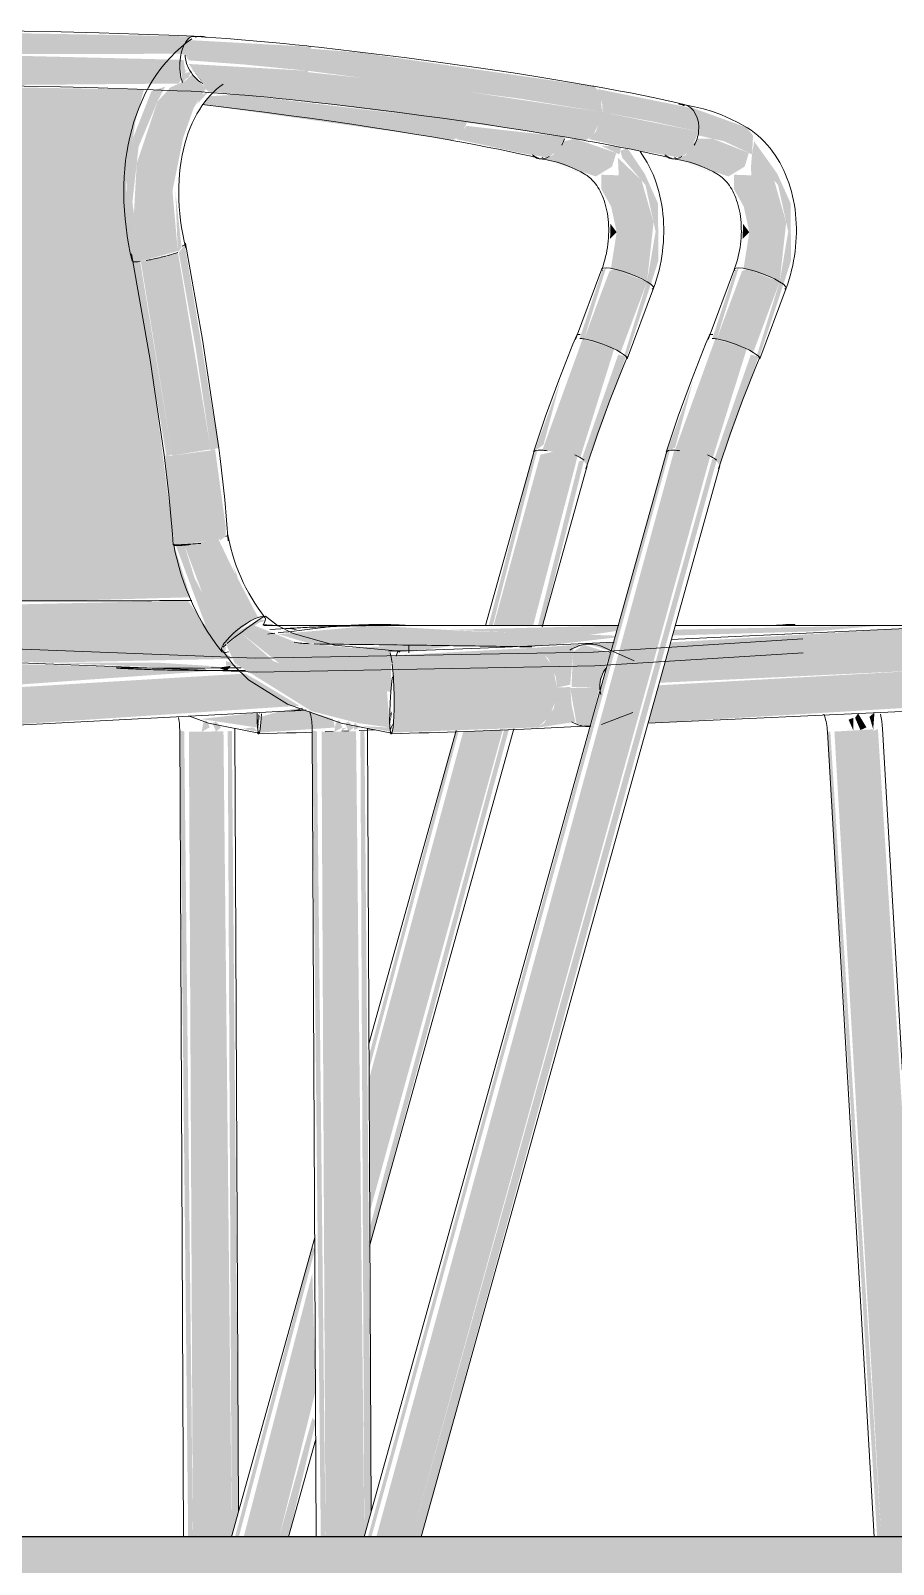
# Model space of a CAD drawing. Header units: inches. Extents: x 21380 to 98133, y -290 to 853.
# Drawn here: x 35316.54 to 35332.21, y 0.5 to 28.35 of the extents above; entities that cross this region are included whole.
import ezdxf

# ---------------------------------------------------------------- set-up
doc = ezdxf.new("R2010")
doc.units = ezdxf.units.IN
doc.header["$MEASUREMENT"] = 0
doc.layers.add('A-FLOR', color=192, linetype='Continuous', lineweight=9)
doc.layers.add('I-FURN', color=30, linetype='Continuous', lineweight=9)

# ---------------------------------------------------------------- blocks, each defined once
blk = doc.blocks.new('HermanMiller_Collection_Air-Chair_SideChair_Arms - Arms-460524-Building Section - East_West looking South')
at = {"layer": 'I-FURN'}
for points in [[(-26228.638, 27.825), (-26225.252, 27.931), (-26220.894, 27.933), (-26220.734, 28.228), (-26220.683, 28.249), (-26225.385, 28.334), (-26228.339, 28.228), (-26228.571, 28.032), (-26228.615, 27.933)], [(-26218.587, 27.624), (-26218.536, 28.061), (-26220.784, 28.184), (-26220.894, 27.933), (-26220.811, 27.909), (-26220.757, 27.814), (-26219.775, 27.741)], [(-26228.256, 27.258), (-26228.336, 27.31), (-26228.267, 27.353), (-26227.458, 27.297), (-26224.957, 27.359), (-26220.937, 27.393), (-26220.889, 27.477), (-26220.919, 27.825), (-26225.252, 27.931), (-26228.638, 27.825), (-26228.576, 27.501), (-26228.336, 27.282), (-26228.258, 27.259)], [(-26213.246, 26.875), (-26213.281, 27.219), (-26213.382, 27.338), (-26217.663, 27.958), (-26218.541, 28.025), (-26218.587, 27.624), (-26214.744, 27.119)], [(-26220.515, 27.43), (-26220.754, 27.741), (-26220.522, 27.432)], [(-26213.555, 26.362), (-26213.42, 26.438), (-26213.268, 26.747), (-26213.246, 26.875), (-26216.728, 27.401), (-26218.59, 27.6), (-26218.644, 27.076), (-26214.744, 26.555)], [(-26211.494, 26.52), (-26211.565, 26.871), (-26211.635, 26.95), (-26213.326, 27.293), (-26213.24, 27.002), (-26213.246, 26.875), (-26212.31, 26.699)], [(-26211.826, 26.047), (-26211.643, 26.172), (-26211.494, 26.52), (-26213.246, 26.875), (-26213.359, 26.52), (-26213.487, 26.384), (-26212.685, 26.198)], [(-26210.524, 26.106), (-26210.505, 26.448), (-26210.618, 26.593), (-26211.635, 26.962), (-26211.565, 26.871), (-26211.494, 26.52), (-26211.492, 26.45), (-26211.028, 26.344)], [(-26210.951, 25.706), (-26210.657, 25.884), (-26210.581, 26.133), (-26211.239, 26.392), (-26211.521, 26.392), (-26211.729, 26.095), (-26211.89, 26.031), (-26211.043, 25.737)], [(-26209.953, 23.747), (-26209.815, 24.179), (-26209.823, 25.218), (-26210.066, 25.758), (-26210.485, 26.344), (-26210.524, 26.106), (-26210.05, 25.55), (-26209.866, 24.704), (-26210.022, 23.793)], [(-26211.89, 26.031), (-26211.932, 26.065), (-26211.933, 26.047)], [(-26211.133, 25.736), (-26211.89, 26.016), (-26211.314, 25.798), (-26211.138, 25.737)], [(-26210.022, 23.793), (-26209.903, 24.872), (-26210.122, 25.635), (-26210.524, 26.106), (-26210.542, 25.884), (-26210.537, 25.726), (-26210.849, 25.737), (-26210.849, 25.472), (-26210.674, 25.159), (-26210.573, 24.694), (-26210.677, 24.038), (-26210.115, 23.844)], [(-26210.692, 24.575), (-26210.573, 24.694), (-26210.689, 24.849)], [(-26221.055, 20.637), (-26220.357, 20.75), (-26220.952, 24.327), (-26221.626, 24.162), (-26221.056, 20.644)], [(-26220.355, 20.731), (-26220.212, 20.78), (-26220.828, 24.464), (-26220.937, 24.327), (-26220.628, 22.577)], [(-26221.135, 20.635), (-26221.058, 20.656), (-26221.639, 24.162), (-26221.755, 24.155), (-26221.163, 20.637)], [(-26211.165, 22.754), (-26210.766, 24.046), (-26210.841, 23.984), (-26211.245, 22.763), (-26211.185, 22.757)], [(-26210.502, 22.509), (-26210.022, 23.793), (-26210.629, 24.026), (-26210.706, 23.984), (-26211.165, 22.754), (-26210.594, 22.559)], [(-26210.393, 22.422), (-26209.953, 23.747), (-26210.022, 23.793), (-26210.433, 22.462)], [(-26211.239, 20.59), (-26210.621, 22.571), (-26211.192, 22.754), (-26211.922, 20.737), (-26211.402, 20.653), (-26211.239, 20.602)], [(-26211.11, 20.458), (-26210.405, 22.435), (-26210.545, 22.47), (-26211.204, 20.578), (-26211.11, 20.459)], [(-26212.066, 20.719), (-26211.92, 20.782), (-26211.594, 21.997), (-26212.06, 20.737)], [(-26221.02, 19.015), (-26220.891, 19.033), (-26221.055, 20.637), (-26221.185, 20.635), (-26221.055, 19.363)], [(-26220.89, 19.02), (-26220.189, 19.118), (-26220.355, 20.731), (-26221.055, 20.637), (-26220.891, 19.025)], [(-26220.187, 19.095), (-26220.082, 19.169), (-26220.082, 19.33), (-26220.277, 20.75), (-26220.355, 20.731), (-26220.189, 19.118)], [(-26217.436, 1), (-26212.015, 20.734), (-26212.076, 20.712), (-26217.501, 1)], [(-26217.132, 1), (-26216.703, 1), (-26211.283, 20.625), (-26211.584, 20.707), (-26211.594, 20.72), (-26211.94, 20.718), (-26217.348, 1), (-26217.139, 1)], [(-26216.703, 1), (-26216.534, 1), (-26211.166, 20.551), (-26211.246, 20.578), (-26216.094, 3.187)], [(-26220.165, 17.095), (-26220.063, 17.287), (-26220.647, 18.406), (-26220.835, 19.009), (-26220.99, 19.002), (-26220.429, 17.5), (-26220.197, 17.144)], [(-26220.063, 17.287), (-26219.606, 17.647), (-26219.496, 17.697), (-26219.988, 18.64), (-26220.219, 19.123), (-26220.835, 19.009), (-26220.393, 17.835), (-26220.228, 17.56)], [(-26223.339, 16.876), (-26219.956, 16.946), (-26220.1, 17.058), (-26220.773, 18.003), (-26225.411, 17.899), (-26225.47, 17.4), (-26225.492, 16.954), (-26223.518, 16.882)], [(-26217.083, 16.344), (-26217.079, 17.073), (-26218.815, 17.247), (-26219.606, 17.57), (-26219.811, 17.42), (-26219.109, 16.861), (-26218.307, 16.545), (-26217.554, 16.421)], [(-26216.965, 17.06), (-26216.758, 17.096), (-26216.758, 17.195), (-26218.034, 17.134), (-26217.624, 17.105), (-26216.963, 17.066)], [(-26217.027, 16.318), (-26214.066, 16.423), (-26214.143, 16.798), (-26214.333, 17.073), (-26214.456, 17.148), (-26217.086, 17.004), (-26217.034, 16.512)], [(-26216.758, 17.069), (-26215.948, 17.183), (-26216.758, 17.195), (-26216.758, 17.096)], [(-26213.29, 16.428), (-26213.235, 16.68), (-26213.097, 17.047), (-26213.572, 17.198), (-26213.774, 17.073), (-26213.803, 16.434), (-26213.67, 16.432)], [(-26213.097, 17.047), (-26213.137, 17.096), (-26213.124, 17.058)], [(-26220.058, 16.733), (-26219.989, 16.818), (-26220.228, 16.782), (-26220.077, 16.733)], [(-26225.103, 15.675), (-26218.747, 16.093), (-26219.494, 16.544), (-26219.735, 16.677), (-26224.567, 16.386), (-26224.629, 16.051), (-26224.827, 15.776), (-26225.031, 15.688)], [(-26217.063, 15.606), (-26214.42, 15.7), (-26214.2, 15.893), (-26214.079, 16.229), (-26214.066, 16.423), (-26217.027, 16.318), (-26217.047, 15.677)], [(-26213.469, 15.714), (-26213.29, 16.428), (-26213.826, 16.416), (-26213.711, 15.763), (-26213.593, 15.727)], [(-26217.101, 15.697), (-26217.067, 15.97), (-26217.083, 15.988)], [(-26218.277, 1), (-26218.271, 1), (-26218.429, 15.629), (-26218.51, 15.643), (-26218.357, 1)], [(-26217.919, 1), (-26217.566, 1.015), (-26217.716, 15.626), (-26218.344, 15.624), (-26218.271, 1), (-26218.04, 1)], [(-26217.566, 1.015), (-26217.442, 1.458), (-26217.564, 15.637), (-26217.638, 15.63), (-26217.576, 3.187)], [(-26217.091, 15.639), (-26217.035, 15.793), (-26217.098, 15.679)]]:
    blk.add_hatch(color=256, dxfattribs=at).paths.add_polyline_path(points, flags=0)
h = blk.add_hatch(color=256, dxfattribs=at)
h.paths.add_polyline_path([(-26221.717, 24.155), (-26221.639, 24.162), (-26221.779, 25.242), (-26221.667, 26.248), (-26221.316, 27.084), (-26221.181, 27.338), (-26221.432, 27.255), (-26221.765, 26.412), (-26221.884, 25.719), (-26221.87, 24.869), (-26221.765, 24.157)], flags=0)
h.paths.add_polyline_path([(-26220.816, 27.609), (-26220.757, 27.671), (-26220.817, 27.624)], flags=0)
h = blk.add_hatch(color=256, dxfattribs=at)
h.paths.add_polyline_path([(-26221.639, 24.162), (-26220.955, 24.351), (-26221.051, 25.445), (-26220.857, 26.407), (-26220.664, 26.953), (-26220.443, 27.307), (-26220.688, 27.56), (-26220.919, 27.397), (-26221.086, 27.325), (-26221.324, 27.064), (-26221.701, 25.941), (-26221.751, 25.031), (-26221.683, 24.506)], flags=0)
h.paths.add_polyline_path([(-26220.859, 27.411), (-26220.766, 27.491), (-26220.713, 27.6), (-26220.807, 27.59), (-26220.814, 27.477)], flags=0)
h = blk.add_hatch(color=256, dxfattribs=at)
h.paths.add_polyline_path([(-26218.644, 27.076), (-26218.587, 27.624), (-26220.757, 27.749), (-26220.5, 27.393), (-26220.447, 27.288), (-26220.393, 27.247), (-26219.131, 27.123)], flags=0)
h.paths.add_polyline_path([(-26220.867, 27.406), (-26220.802, 27.499), (-26220.85, 27.821), (-26220.912, 27.825), (-26220.869, 27.411)], flags=0)
h = blk.add_hatch(color=256, dxfattribs=at)
h.paths.add_polyline_path([(-26223.019, 17.999), (-26220.724, 18.063), (-26221.024, 19.01), (-26221.023, 19.041), (-26221.418, 22.135), (-26221.898, 25.541), (-26221.722, 26.72), (-26221.569, 27.286), (-26225.711, 27.349), (-26227.18, 27.252), (-26226.528, 26.379), (-26226.05, 25.338), (-26225.787, 24.169), (-26225.478, 21.448), (-26225.329, 18.896), (-26225.342, 18.004), (-26223.518, 17.999)], flags=0)
h.paths.add_polyline_path([(-26221.884, 25.719), (-26221.832, 26.168), (-26221.882, 25.726)], flags=0)
h = blk.add_hatch(color=256, dxfattribs=at)
h.paths.add_polyline_path([(-26220.952, 24.327), (-26220.885, 24.419), (-26220.999, 25.445), (-26220.955, 24.351)], flags=0)
h.paths.add_polyline_path([(-26220.844, 24.456), (-26220.838, 24.464), (-26220.846, 24.464)], flags=0)
h = blk.add_hatch(color=256, dxfattribs=at)
h.paths.add_polyline_path([(-26219.968, 18.668), (-26219.83, 18.278), (-26219.888, 18.491), (-26219.934, 18.591)], flags=0)
h.paths.add_polyline_path([(-26219.496, 17.697), (-26219.434, 17.722), (-26219.504, 17.711)], flags=0)
h = blk.add_hatch(color=256, dxfattribs=at)
h.paths.add_polyline_path([(-26220.1, 17.058), (-26220.077, 17.161), (-26220.155, 17.141)], flags=0)
h.paths.add_polyline_path([(-26220.157, 17.144), (-26219.975, 17.292), (-26219.471, 17.604), (-26219.372, 17.633), (-26219.458, 17.672), (-26219.983, 17.371), (-26220.115, 17.207)], flags=0)
h = blk.add_hatch(color=256, dxfattribs=at)
h.paths.add_polyline_path([(-26214.527, 17.162), (-26214.226, 17.191), (-26213.018, 17.331), (-26213.008, 17.367), (-26215.695, 17.45), (-26217.398, 17.548), (-26219.127, 17.393), (-26218.565, 17.224), (-26218.034, 17.21), (-26214.587, 17.163)], flags=0)
h.paths.add_polyline_path([(-26219.044, 17.281), (-26219.265, 17.404), (-26219.171, 17.325), (-26219.087, 17.285)], flags=0)
h = blk.add_hatch(color=256, dxfattribs=at)
h.paths.add_polyline_path([(-26213.554, 17.367), (-26212.985, 17.451), (-26212.957, 17.549), (-26216.025, 17.473), (-26213.566, 17.368)], flags=0)
h.paths.add_polyline_path([(-26211.971, 17.368), (-26209.377, 17.445), (-26208.164, 17.551), (-26211.941, 17.475), (-26211.959, 17.412)], flags=0)
h = blk.add_hatch(color=256, dxfattribs=at)
h.paths.add_polyline_path([(-26221.964, 16.77), (-26221.964, 16.788), (-26222.056, 16.775)], flags=0)
h.paths.add_polyline_path([(-26224.564, 16.426), (-26220.228, 16.734), (-26223.339, 16.837), (-26224.682, 16.858), (-26224.579, 16.545)], flags=0)
h.paths.add_polyline_path([(-26219.197, 17.426), (-26219.047, 17.426), (-26219.2, 17.428)], flags=0)
h = blk.add_hatch(color=256, dxfattribs=at)
h.paths.add_polyline_path([(-26217.088, 15.622), (-26217.101, 15.697), (-26217.635, 15.724)], flags=0)
h.paths.add_polyline_path([(-26217.101, 15.697), (-26217.155, 16.356), (-26218.621, 16.669), (-26219.217, 16.904), (-26219.811, 17.42), (-26220.068, 17.187), (-26219.919, 16.864), (-26218.525, 15.994), (-26217.678, 15.777), (-26217.105, 15.698)], flags=0)
h = blk.add_hatch(color=256, dxfattribs=at)
h.paths.add_polyline_path([(-26214.066, 16.423), (-26213.827, 16.475), (-26213.767, 17.133), (-26213.497, 17.212), (-26213.143, 17.099), (-26213.072, 17.137), (-26213.042, 17.246), (-26214.456, 17.148), (-26214.226, 16.953), (-26214.088, 16.614)], flags=0)
h.paths.add_polyline_path([(-26213.287, 16.46), (-26213.272, 16.48), (-26213.285, 16.479)], flags=0)
h.paths.add_polyline_path([(-26212.21, 16.51), (-26207.268, 16.742), (-26207.375, 17.212), (-26207.623, 17.477), (-26207.717, 17.496), (-26212.005, 17.244), (-26212.197, 16.557)], flags=0)
h = blk.add_hatch(color=256, dxfattribs=at)
h.paths.add_polyline_path([(-26223.339, 16.876), (-26220.926, 16.777), (-26220.228, 16.807), (-26221.324, 16.876), (-26222.315, 16.876)], flags=0)
h.paths.add_polyline_path([(-26219.836, 16.808), (-26220.077, 16.907), (-26220.077, 16.823), (-26219.895, 16.812)], flags=0)
h = blk.add_hatch(color=256, dxfattribs=at)
h.paths.add_polyline_path([(-26221.398, 16.748), (-26221.398, 16.78), (-26221.614, 16.755)], flags=0)
h.paths.add_polyline_path([(-26221.811, 16.763), (-26221.894, 16.783), (-26221.846, 16.765)], flags=0)
h = blk.add_hatch(color=256, dxfattribs=at)
h.paths.add_polyline_path([(-26214.55, 15.675), (-26213.731, 15.801), (-26213.8, 16.102), (-26213.827, 16.434), (-26214.066, 16.423), (-26214.124, 16.048), (-26214.301, 15.775), (-26214.45, 15.694)], flags=0)
h.paths.add_polyline_path([(-26212.415, 15.775), (-26207.498, 16.068), (-26207.317, 16.376), (-26207.268, 16.742), (-26212.223, 16.464), (-26212.414, 15.779)], flags=0)
h = blk.add_hatch(color=256, dxfattribs=at)
h.paths.add_polyline_path([(-26218.112, 15.619), (-26217.966, 15.697), (-26218.027, 15.836), (-26218.085, 15.777), (-26218.112, 15.621)], flags=0)
h.paths.add_polyline_path([(-26217.854, 15.621), (-26217.757, 15.697), (-26217.854, 15.807), (-26217.911, 15.777), (-26217.855, 15.625)], flags=0)
for p, q in [((-26211.711, 27), (-26211.856, 27.021)), ((-26211.971, 26.027), (-26211.874, 26.014)), ((-26210.842, 24.025), (-26211.321, 22.742)), ((-26210.384, 22.392), (-26209.904, 23.678)), ((-26209.927, 23.661), (-26209.904, 23.678)), ((-26212.074, 20.719), (-26217.571, 1)), ((-26216.533, 1), (-26211.111, 20.451)), ((-26219.362, 17.721), (-26219.362, 17.711)), ((-26216.992, 17.552), (-26212.944, 17.551)), ((-26218.978, 17.496), (-26219.28, 17.48)), ((-26207.731, 17.496), (-26211.992, 17.296)), ((-26220.129, 17.159), (-26220.077, 17.207)), ((-26216.922, 17.066), (-26216.94, 17.091)), ((-26216.758, 17.195), (-26216.758, 17.053)), ((-26213.029, 17.247), (-26214.603, 17.173)), ((-26212.664, 16.908), (-26213.219, 17.157)), ((-26225.082, 15.675), (-26218.894, 15.998)), ((-26213.259, 15.754), (-26212.69, 15.972)), ((-26212.416, 15.774), (-26207.666, 15.997)), ((-26218.511, 15.645), (-26218.439, 1)), ((-26217.511, 15.671), (-26217.511, 15.65)), ((-26217.441, 1.459), (-26217.511, 15.65)), ((-26214.533, 15.675), (-26213.452, 15.726))]:
    blk.add_line(p, q, dxfattribs=at)
at = {"layer": 'I-FURN', "flags": 128}
for points in [[(-26228.238, 28.25), (-26227.769, 28.28), (-26227.272, 28.306), (-26226.747, 28.326), (-26226.196, 28.34), (-26225.62, 28.35), (-26225.018, 28.353), (-26224.392, 28.352), (-26223.743, 28.345), (-26223.072, 28.332), (-26222.38, 28.314), (-26221.668, 28.291), (-26220.937, 28.263), (-26220.66, 28.251)], [(-26220.697, 28.206), (-26220.801, 28.13), (-26220.902, 28.048), (-26220.998, 27.961), (-26221.09, 27.868), (-26221.178, 27.77), (-26221.26, 27.667), (-26221.339, 27.559), (-26221.412, 27.447), (-26221.481, 27.331), (-26221.545, 27.211), (-26221.604, 27.088), (-26221.658, 26.961), (-26221.707, 26.83), (-26221.752, 26.697), (-26221.791, 26.561), (-26221.826, 26.422), (-26221.856, 26.281), (-26221.881, 26.138), (-26221.902, 25.993), (-26221.918, 25.845), (-26221.928, 25.697), (-26221.935, 25.547), (-26221.936, 25.395), (-26221.933, 25.243), (-26221.925, 25.09), (-26221.912, 24.936), (-26221.895, 24.782), (-26221.874, 24.628), (-26221.848, 24.474), (-26221.817, 24.32), (-26221.782, 24.167)], [(-26220.658, 28.251), (-26220.463, 28.238), (-26220.265, 28.224), (-26220.064, 28.209), (-26219.861, 28.193), (-26219.656, 28.176), (-26219.449, 28.158), (-26219.24, 28.139), (-26219.031, 28.118), (-26218.821, 28.097), (-26218.61, 28.075), (-26218.535, 28.066)], [(-26213.414, 27.348), (-26213.765, 27.409), (-26214.123, 27.468), (-26214.488, 27.527), (-26214.86, 27.585), (-26215.237, 27.642), (-26215.62, 27.698), (-26216.008, 27.753), (-26216.399, 27.806), (-26216.794, 27.858), (-26217.192, 27.909), (-26217.592, 27.958), (-26217.993, 28.005), (-26218.396, 28.051), (-26218.535, 28.066)], [(-26228.158, 27.253), (-26227.703, 27.283), (-26227.22, 27.307), (-26226.707, 27.327), (-26226.167, 27.341), (-26225.6, 27.35), (-26225.007, 27.353), (-26224.39, 27.352), (-26223.748, 27.344), (-26223.085, 27.332), (-26222.399, 27.314), (-26221.693, 27.291), (-26220.968, 27.263), (-26220.711, 27.252)], [(-26220.132, 27.38), (-26220.192, 27.337), (-26220.25, 27.29), (-26220.306, 27.239), (-26220.361, 27.183), (-26220.415, 27.123), (-26220.466, 27.059), (-26220.516, 26.991), (-26220.563, 26.918), (-26220.609, 26.842), (-26220.652, 26.761), (-26220.692, 26.676), (-26220.73, 26.587), (-26220.765, 26.495), (-26220.797, 26.399), (-26220.826, 26.299), (-26220.852, 26.196), (-26220.875, 26.091), (-26220.894, 25.982), (-26220.909, 25.87), (-26220.922, 25.756), (-26220.93, 25.64), (-26220.935, 25.521), (-26220.936, 25.401), (-26220.934, 25.279), (-26220.927, 25.156), (-26220.917, 25.032), (-26220.903, 24.907), (-26220.886, 24.781), (-26220.864, 24.655), (-26220.839, 24.529), (-26220.81, 24.402)], [(-26211.755, 27.012), (-26211.936, 27.054), (-26212.124, 27.096), (-26212.32, 27.138), (-26212.523, 27.18), (-26212.732, 27.222), (-26212.948, 27.263), (-26213.169, 27.304), (-26213.397, 27.345), (-26213.414, 27.348)], [(-26220.713, 27.252), (-26220.523, 27.24), (-26220.329, 27.226), (-26220.133, 27.212), (-26219.935, 27.196), (-26219.734, 27.179), (-26219.532, 27.162), (-26219.328, 27.143), (-26219.123, 27.123), (-26218.917, 27.102), (-26218.711, 27.08), (-26218.644, 27.072)], [(-26213.587, 26.363), (-26213.932, 26.423), (-26214.285, 26.482), (-26214.645, 26.54), (-26215.012, 26.597), (-26215.384, 26.653), (-26215.762, 26.708), (-26216.145, 26.762), (-26216.532, 26.815), (-26216.922, 26.867), (-26217.316, 26.917), (-26217.711, 26.965), (-26218.108, 27.012), (-26218.507, 27.057), (-26218.644, 27.072)], [(-26210.616, 26.592), (-26210.767, 26.678), (-26210.921, 26.755), (-26211.079, 26.823), (-26211.24, 26.883), (-26211.403, 26.933), (-26211.569, 26.973), (-26211.711, 27)], [(-26209.904, 23.678), (-26209.876, 23.758), (-26209.85, 23.839), (-26209.826, 23.921), (-26209.804, 24.004), (-26209.785, 24.087), (-26209.768, 24.171), (-26209.754, 24.256), (-26209.742, 24.341), (-26209.732, 24.426), (-26209.725, 24.511), (-26209.72, 24.596), (-26209.717, 24.682), (-26209.717, 24.767), (-26209.72, 24.852), (-26209.725, 24.936), (-26209.732, 25.02), (-26209.742, 25.104), (-26209.755, 25.187), (-26209.77, 25.269), (-26209.787, 25.35), (-26209.807, 25.431), (-26209.83, 25.51), (-26209.855, 25.588), (-26209.883, 25.665), (-26209.913, 25.741), (-26209.946, 25.815), (-26209.981, 25.887), (-26210.019, 25.958), (-26210.06, 26.027), (-26210.103, 26.094), (-26210.149, 26.159), (-26210.197, 26.222), (-26210.248, 26.282), (-26210.302, 26.34), (-26210.358, 26.395), (-26210.417, 26.448), (-26210.478, 26.497), (-26210.542, 26.544), (-26210.608, 26.587), (-26210.616, 26.592)], [(-26211.987, 26.039), (-26212.159, 26.079), (-26212.339, 26.119), (-26212.527, 26.16), (-26212.722, 26.2), (-26212.924, 26.24), (-26213.133, 26.281), (-26213.349, 26.321), (-26213.57, 26.36), (-26213.587, 26.363)], [(-26211.874, 26.014), (-26211.763, 25.992), (-26211.652, 25.964), (-26211.543, 25.93), (-26211.435, 25.889), (-26211.328, 25.841), (-26211.223, 25.788), (-26211.134, 25.737)], [(-26211.134, 25.737), (-26211.112, 25.722), (-26211.09, 25.706), (-26211.068, 25.689), (-26211.045, 25.669), (-26211.023, 25.647), (-26211, 25.623), (-26210.978, 25.597), (-26210.956, 25.569), (-26210.935, 25.539), (-26210.914, 25.507), (-26210.893, 25.472), (-26210.874, 25.436), (-26210.855, 25.398), (-26210.837, 25.358), (-26210.82, 25.316), (-26210.804, 25.272), (-26210.789, 25.226), (-26210.775, 25.179), (-26210.763, 25.131), (-26210.752, 25.081), (-26210.742, 25.03), (-26210.734, 24.977), (-26210.728, 24.924), (-26210.723, 24.87), (-26210.719, 24.815), (-26210.718, 24.759), (-26210.717, 24.703), (-26210.719, 24.646), (-26210.722, 24.59), (-26210.726, 24.532), (-26210.733, 24.475), (-26210.741, 24.418), (-26210.75, 24.361), (-26210.761, 24.305), (-26210.774, 24.249), (-26210.788, 24.194), (-26210.804, 24.139), (-26210.821, 24.085), (-26210.839, 24.032), (-26210.842, 24.025)], [(-26221.796, 24.299), (-26221.459, 22.377), (-26221.203, 20.647)], [(-26220.212, 20.78), (-26220.505, 22.744), (-26220.813, 24.486)], [(-26210.685, 24.038), (-26210.766, 24.046), (-26210.819, 24.042), (-26210.842, 24.025)], [(-26210.842, 24.025), (-26210.842, 24.024), (-26210.833, 23.995)], [(-26210.022, 23.793), (-26210.115, 23.844), (-26210.225, 23.894), (-26210.346, 23.942), (-26210.468, 23.984), (-26210.584, 24.016), (-26210.685, 24.038)], [(-26209.904, 23.678), (-26209.904, 23.679), (-26209.913, 23.708), (-26209.953, 23.747), (-26210.022, 23.793)], [(-26212.085, 20.698), (-26211.865, 21.355), (-26211.626, 22.009), (-26211.368, 22.66), (-26211.299, 22.826)], [(-26211.132, 20.394), (-26210.921, 21.025), (-26210.691, 21.653), (-26210.443, 22.279), (-26210.377, 22.438)], [(-26221.203, 20.647), (-26221.117, 19.929), (-26221.051, 19.207), (-26221.037, 19.017)], [(-26220.04, 19.086), (-26220.103, 19.837), (-26220.187, 20.584), (-26220.212, 20.78)], [(-26221.028, 19.015), (-26221, 18.877), (-26220.968, 18.74), (-26220.931, 18.603), (-26220.891, 18.468), (-26220.846, 18.334), (-26220.797, 18.201), (-26220.743, 18.07), (-26220.686, 17.941), (-26220.625, 17.815), (-26220.56, 17.69), (-26220.492, 17.568), (-26220.419, 17.448), (-26220.343, 17.331), (-26220.264, 17.217), (-26220.181, 17.106), (-26220.157, 17.075)], [(-26219.371, 17.694), (-26219.435, 17.778), (-26219.496, 17.864), (-26219.555, 17.953), (-26219.612, 18.045), (-26219.666, 18.138), (-26219.717, 18.234), (-26219.765, 18.333), (-26219.81, 18.432), (-26219.853, 18.534), (-26219.892, 18.637), (-26219.928, 18.741), (-26219.961, 18.846), (-26219.99, 18.953), (-26220.016, 19.059), (-26220.039, 19.167), (-26220.045, 19.197)], [(-26219.811, 17.42), (-26219.707, 17.498), (-26219.606, 17.57), (-26219.515, 17.633), (-26219.441, 17.681), (-26219.389, 17.711), (-26219.362, 17.721)], [(-26219.359, 17.72), (-26219.141, 17.551), (-26218.86, 17.407), (-26218.105, 17.196), (-26216.994, 17.092), (-26216.94, 17.091)], [(-26218.99, 17.495), (-26218.965, 17.497), (-26218.939, 17.498), (-26218.911, 17.5), (-26218.883, 17.502), (-26218.853, 17.504), (-26218.821, 17.505), (-26218.788, 17.507), (-26218.754, 17.509), (-26218.719, 17.511), (-26218.683, 17.512), (-26218.645, 17.514), (-26218.606, 17.516), (-26218.567, 17.518), (-26218.526, 17.519), (-26218.484, 17.521), (-26218.441, 17.523), (-26218.398, 17.524), (-26218.353, 17.526), (-26218.308, 17.527), (-26218.262, 17.529), (-26218.216, 17.53), (-26218.169, 17.532), (-26218.122, 17.533), (-26218.074, 17.535), (-26218.026, 17.536), (-26217.978, 17.537), (-26217.93, 17.539), (-26217.881, 17.54), (-26217.833, 17.541), (-26217.785, 17.542), (-26217.736, 17.543), (-26217.688, 17.544), (-26217.641, 17.545), (-26217.593, 17.546), (-26217.546, 17.547), (-26217.5, 17.548), (-26217.454, 17.548), (-26217.409, 17.549), (-26217.364, 17.55), (-26217.321, 17.55), (-26217.278, 17.551), (-26217.236, 17.551), (-26217.195, 17.552), (-26217.154, 17.552), (-26217.116, 17.552), (-26217.078, 17.552), (-26217.041, 17.552), (-26217.005, 17.552), (-26216.992, 17.552)], [(-26211.921, 17.551), (-26209.561, 17.55), (-26207.438, 17.552)], [(-26225.664, 17.193), (-26219.541, 16.956), (-26213.409, 17.064), (-26209.6, 17.307)], [(-26220.059, 17.223), (-26220.003, 17.27), (-26219.912, 17.342), (-26219.811, 17.42)], [(-26225.664, 16.943), (-26219.527, 16.705), (-26213.381, 16.815), (-26209.596, 17.056)], [(-26220.159, 17.12), (-26219.944, 16.832), (-26219.668, 16.565), (-26218.962, 16.122), (-26217.987, 15.777), (-26217.071, 15.597)], [(-26214.603, 17.173), (-26214.736, 17.167), (-26214.873, 17.161), (-26215.014, 17.155), (-26215.16, 17.149), (-26215.309, 17.143), (-26215.462, 17.137), (-26215.618, 17.132), (-26215.778, 17.126), (-26215.94, 17.12), (-26216.105, 17.115), (-26216.273, 17.109), (-26216.442, 17.104), (-26216.613, 17.098), (-26216.786, 17.093), (-26216.96, 17.088), (-26217.12, 17.084)], [(-26216.94, 17.091), (-26216.963, 17.066), (-26216.988, 16.991)], [(-26217.054, 16.616), (-26217.064, 16.537), (-26217.083, 16.344)], [(-26217.083, 16.344), (-26217.098, 16.151), (-26217.105, 15.97), (-26217.106, 15.816), (-26217.101, 15.697), (-26217.088, 15.622), (-26217.07, 15.597)], [(-26218.881, 15.999), (-26218.863, 16), (-26218.844, 16.001), (-26218.822, 16.003), (-26218.799, 16.004), (-26218.774, 16.006), (-26218.747, 16.007), (-26218.718, 16.009), (-26218.687, 16.01), (-26218.656, 16.012), (-26218.622, 16.014)], [(-26218.556, 15.986), (-26218.547, 15.952), (-26218.539, 15.918), (-26218.533, 15.882), (-26218.527, 15.846), (-26218.522, 15.809), (-26218.517, 15.772), (-26218.514, 15.734), (-26218.512, 15.696), (-26218.511, 15.658), (-26218.511, 15.645)], [(-26214.533, 15.675), (-26214.668, 15.669), (-26214.807, 15.663), (-26214.951, 15.657), (-26215.099, 15.65), (-26215.25, 15.644), (-26215.405, 15.638), (-26215.563, 15.633), (-26215.725, 15.627), (-26215.889, 15.621), (-26216.056, 15.615), (-26216.225, 15.61), (-26216.396, 15.604), (-26216.568, 15.599), (-26216.743, 15.594), (-26216.918, 15.589), (-26217.079, 15.585)]]:
    blk.add_lwpolyline(points, dxfattribs=at)
at = {"layer": 'I-FURN'}
for centre, major_axis, ratio, start_param, end_param in [((-26220.415, 27.793), (-0.282, 0.413), 0.716528, 5.57384, 6.097439), ((-26220.415, 27.793), (-0.282, 0.413), 0.716528, 0.861451, 1.38505), ((-26220.415, 27.793), (-0.282, 0.413), 0.716528, 1.38505, 2.170448), ((-26211.913, 26.524), (0.057, 0.497), 0.711436, 6.24849, 6.283185), ((-26211.913, 26.524), (0.057, 0.497), 0.711436, 5.98669, 6.24849), ((-26211.871, 26.525), (0.116, 0.486), 0.74611, 4.877543, 6.283185), ((-26211.871, 26.525), (0.116, 0.486), 0.74611, 4.353944, 4.877543), ((-26211.871, 26.525), (0.116, 0.486), 0.74611, 2.783148, 3.044947), ((-26211.913, 26.524), (0.057, 0.497), 0.711436, 2.845098, 3.106897), ((-26211.913, 26.524), (0.057, 0.497), 0.711436, 3.106897, 3.630496), ((-26221.296, 24.285), (0.486, 0.118), 0.11091, 4.712585, 4.950024), ((-26221.296, 24.285), (0.486, 0.118), 0.11091, 4.977051, 5.211823), ((-26221.296, 24.285), (0.486, 0.118), 0.11091, 5.243425, 5.473623), ((-26221.305, 24.392), (0.491, 0.093), 0.137076, 5.750632, 6.274231), ((-26221.305, 24.392), (0.491, 0.093), 0.137076, 0, 0.252845), ((-26221.296, 24.285), (0.486, 0.118), 0.11091, 3.117428, 3.141593), ((-26221.296, 24.285), (0.486, 0.118), 0.11091, 3.379228, 3.902826), ((-26221.296, 24.285), (0.486, 0.118), 0.11091, 4.192229, 4.426425), ((-26221.296, 24.285), (0.486, 0.118), 0.11091, 4.449986, 4.688225), ((-26210.838, 22.632), (-0.461, 0.194), 0.144221, 5.822246, 6.345845), ((-26210.853, 22.567), (-0.468, 0.175), 0.191458, 5.509821, 5.771621), ((-26210.853, 22.567), (-0.468, 0.175), 0.191458, 3.939025, 5.509821), ((-26210.853, 22.567), (-0.468, 0.175), 0.191458, 3.141593, 3.939025), ((-26211.608, 20.546), (-0.476, 0.152), 0.239355, 5.543411, 6.328809), ((-26211.608, 20.546), (-0.476, 0.152), 0.239355, 5.282674, 5.542834), ((-26211.593, 20.585), (-0.482, 0.134), 0.301377, 3.976352, 4.23196), ((-26211.593, 20.585), (-0.482, 0.134), 0.301377, 3.714553, 3.976352), ((-26220.536, 19.106), (0.492, 0.091), 0.107353, 2.992907, 4.040105), ((-26220.538, 19.052), (0.499, 0.035), 0.020295, 2.880196, 3.141593), ((-26220.538, 19.052), (0.499, 0.035), 0.020295, 3.141996, 3.927394), ((-26220.538, 19.052), (0.499, 0.035), 0.020295, 3.927394, 4.712792), ((-26220.536, 19.106), (0.492, 0.091), 0.107353, 4.040105, 4.301904), ((-26220.536, 19.106), (0.492, 0.091), 0.107353, 5.872701, 6.396299), ((-26219.764, 17.385), (0.393, 0.31), 0.26753, 0.631223, 2.202019), ((-26219.764, 17.385), (0.393, 0.31), 0.26753, 5.605411, 6.914408), ((-26219.764, 17.385), (0.393, 0.31), 0.26753, 2.202019, 3.772816), ((-26223.737, 101.858), (0, 84.692), 0.707107, 3.218587, 3.231436), ((-26217.099, 16.334), (-0.02, 0.75), 0.096081, 5.515178, 5.996591), ((-26213.479, 16.463), (0.021, 0.75), 0.90616, 0.058382, 0.581981), ((-26213.479, 16.463), (0.021, 0.75), 0.90616, 5.817968, 6.341567), ((-26217.099, 16.334), (-0.02, 0.75), 0.096081, 4.687594, 5.472992), ((-26212.837, 16.444), (0.014, 0.5), 0.90616, 0.84378, 1.629178), ((-26217.099, 16.334), (-0.02, 0.75), 0.096081, 3.116798, 4.687594), ((-26212.837, 16.444), (0.014, 0.5), 0.90616, 1.629178, 1.890978), ((-26217.099, 16.334), (-0.02, 0.75), 0.096081, 2.854998, 3.116798), ((-26213.479, 16.463), (0.021, 0.75), 0.90616, 2.676376, 2.924989), ((-26213.479, 16.463), (0.021, 0.75), 0.90616, 2.938175, 3.199975)]:
    blk.add_ellipse(centre, major_axis=major_axis, ratio=ratio, start_param=start_param, end_param=end_param, dxfattribs=at)
for points, knots in [([(-26220.912, 27.825), (-26220.906, 27.881), (-26220.885, 27.989), (-26220.825, 28.139), (-26220.752, 28.225), (-26220.683, 28.253), (-26220.648, 28.251), (-26220.631, 28.245)], [-1, -1, -1, -1, -0.785714, -0.571429, -0.285714, -0.142857, 0, 0, 0, 0]), ([(-26225.378, 18.004), (-26224.602, 18), (-26223.064, 17.997), (-26221.48, 18.001), (-26220.7, 18.003)], [-0.9268801, -0.9268801, -0.9268801, -0.9268801, -0.5, -0.0910372, -0.0910372, -0.0910372, -0.0910372]), ([(-26218.479, 17.215), (-26218.193, 17.212), (-26217.616, 17.205), (-26217.042, 17.198), (-26216.758, 17.195)], [-0.9960968, -0.9960968, -0.9960968, -0.9960968, -0.5, 0, 0, 0, 0]), ([(-26216.758, 17.195), (-26216.537, 17.192), (-26216.099, 17.186), (-26215.469, 17.177), (-26214.945, 17.169), (-26214.639, 17.164), (-26214.522, 17.162)], [-1, -1, -1, -1, -0.75, -0.5, -0.25, -0.0877777, -0.0877777, -0.0877777, -0.0877777]), ([(-26219.726, 16.733), (-26219.837, 16.733), (-26220.265, 16.732), (-26220.693, 16.735), (-26221.01, 16.739)], [-0.6740348, -0.6740348, -0.6740348, -0.6740348, -0.5, 0, 0, 0, 0]), ([(-26218.917, 15.997), (-26218.862, 15.998), (-26218.783, 16.01), (-26218.709, 16.04), (-26218.688, 16.05)], [0, 0, 0, 0, 0.1666667, 0.2358641, 0.2358641, 0.2358641, 0.2358641])]:
    blk.add_open_spline(points, degree=3, knots=knots, dxfattribs=at)
for points in [[(-26220.869, 27.411), (-26220.891, 27.466), (-26220.921, 27.598), (-26220.92, 27.751), (-26220.912, 27.825)], [(-26216.734, 17.548), (-26216.81, 17.555), (-26216.995, 17.566), (-26217.341, 17.57), (-26217.715, 17.56), (-26218.074, 17.539), (-26218.277, 17.519), (-26218.364, 17.508)], [(-26219.191, 17.41), (-26219.234, 17.405), (-26219.278, 17.401), (-26219.322, 17.396)], [(-26218.807, 17.477), (-26218.856, 17.49), (-26218.905, 17.497), (-26218.954, 17.496)], [(-26218.838, 17.245), (-26218.749, 17.231), (-26218.658, 17.224), (-26218.566, 17.219)], [(-26221.01, 16.739), (-26221.061, 16.74), (-26221.182, 16.742), (-26221.397, 16.748), (-26221.617, 16.755), (-26221.818, 16.763), (-26221.974, 16.771), (-26222.068, 16.777), (-26222.087, 16.782), (-26222.03, 16.784), (-26221.945, 16.784), (-26221.894, 16.783)], [(-26221.894, 16.783), (-26221.576, 16.779), (-26220.942, 16.774), (-26220.307, 16.779), (-26219.989, 16.784)], [(-26219.989, 16.784), (-26219.935, 16.784), (-26219.871, 16.785), (-26219.801, 16.784)]]:
    blk.add_open_spline(points, degree=3, dxfattribs=at)
blk = doc.blocks.new('HermanMiller_Collection_Air-Chair_SideChair_Arms - Arms-V175-Building Section - East_West looking South')
at = {"layer": 'I-FURN'}
h = blk.add_hatch(color=256, dxfattribs=at)
h.paths.add_polyline_path([(-26215.964, 26.362), (-26215.829, 26.438), (-26215.693, 26.698), (-26219.842, 27.193), (-26220.369, 27.164), (-26220.5, 27.009), (-26216.43, 26.438), (-26216.098, 26.384)], flags=0)
h.paths.add_polyline_path([(-26220.584, 27.04), (-26220.393, 27.247), (-26220.543, 27.181), (-26220.601, 27.021)], flags=0)
for points in [[(-26214.235, 26.047), (-26214.052, 26.172), (-26213.923, 26.422), (-26215.716, 26.625), (-26215.896, 26.384), (-26214.744, 26.136)], [(-26213.36, 25.706), (-26213.066, 25.884), (-26212.99, 26.133), (-26213.743, 26.392), (-26213.952, 26.34), (-26214.138, 26.095), (-26214.298, 26.031), (-26213.452, 25.737)], [(-26212.933, 26.106), (-26212.899, 26.247), (-26213.268, 26.264), (-26213.073, 26.172)], [(-26212.362, 23.747), (-26212.224, 24.179), (-26212.232, 25.218), (-26212.475, 25.758), (-26212.787, 26.221), (-26212.915, 26.172), (-26212.882, 26.047), (-26212.459, 25.55), (-26212.275, 24.704), (-26212.431, 23.793)], [(-26214.298, 26.031), (-26214.341, 26.065), (-26214.342, 26.047)], [(-26213.542, 25.736), (-26214.298, 26.016), (-26213.723, 25.798), (-26213.547, 25.737)], [(-26212.431, 23.793), (-26212.312, 24.872), (-26212.531, 25.635), (-26212.962, 26.047), (-26212.951, 25.884), (-26212.946, 25.726), (-26213.258, 25.737), (-26213.258, 25.472), (-26213.083, 25.159), (-26212.982, 24.694), (-26213.086, 24.038), (-26212.524, 23.844)], [(-26213.101, 24.575), (-26212.982, 24.694), (-26213.098, 24.849)], [(-26213.574, 22.754), (-26213.175, 24.046), (-26213.25, 23.984), (-26213.654, 22.763), (-26213.594, 22.757)], [(-26212.911, 22.509), (-26212.431, 23.793), (-26213.038, 24.026), (-26213.114, 23.984), (-26213.574, 22.754), (-26213.003, 22.559)], [(-26212.802, 22.422), (-26212.362, 23.747), (-26212.431, 23.793), (-26212.842, 22.462)], [(-26213.648, 20.59), (-26213.029, 22.571), (-26213.601, 22.754), (-26214.331, 20.737), (-26213.81, 20.653), (-26213.648, 20.602)], [(-26213.518, 20.458), (-26212.814, 22.435), (-26212.954, 22.47), (-26213.613, 20.578), (-26213.519, 20.459)], [(-26214.475, 20.719), (-26214.311, 20.833), (-26214.003, 21.997), (-26214.468, 20.737)], [(-26218.812, 17.453), (-26218.982, 17.52), (-26218.819, 17.455)], [(-26219.509, 15.697), (-26219.475, 15.968), (-26219.498, 15.895), (-26219.509, 15.701)], [(-26219.5, 15.639), (-26219.461, 15.969), (-26219.478, 15.895), (-26219.506, 15.675)], [(-26208.323, 15.665), (-26208.299, 15.968), (-26208.39, 15.893), (-26208.325, 15.675)], [(-26220.686, 1), (-26220.68, 1), (-26220.838, 15.629), (-26220.919, 15.643), (-26220.766, 1)], [(-26220.328, 1), (-26219.974, 1.015), (-26220.125, 15.626), (-26220.753, 15.624), (-26220.68, 1), (-26220.449, 1)], [(-26219.974, 1.015), (-26219.851, 1.458), (-26219.973, 15.637), (-26220.047, 15.63), (-26219.985, 3.187)], [(-26208.177, 1), (-26209.101, 15.62), (-26209.153, 15.619), (-26208.251, 1), (-26208.182, 1)], [(-26207.71, 1), (-26207.47, 1), (-26208.323, 15.665), (-26209.027, 15.624), (-26208.177, 1), (-26207.832, 1)], [(-26207.47, 1), (-26207.303, 1), (-26208.237, 15.67), (-26208.321, 15.636), (-26207.52, 1.854)]]:
    blk.add_hatch(color=256, dxfattribs=at).paths.add_polyline_path(points, flags=0)
h = blk.add_hatch(color=256, dxfattribs=at)
h.paths.add_polyline_path([(-26219.91, 1), (-26219.845, 1), (-26218.464, 6.21), (-26218.51, 6.268), (-26219.914, 1)], flags=0)
h.paths.add_polyline_path([(-26217.482, 9.48), (-26215.853, 15.632), (-26215.904, 15.62), (-26217.483, 9.734), (-26217.482, 9.609)], flags=0)
h.paths.add_polyline_path([(-26215.232, 17.551), (-26214.423, 20.734), (-26214.501, 20.653), (-26215.308, 17.551), (-26215.242, 17.551)], flags=0)
h = blk.add_hatch(color=256, dxfattribs=at)
h.paths.add_polyline_path([(-26219.541, 1), (-26219.112, 1), (-26218.451, 3.65), (-26218.51, 5.789), (-26219.757, 1), (-26219.548, 1)], flags=0)
h.paths.add_polyline_path([(-26217.469, 6.895), (-26215.047, 15.665), (-26215.77, 15.62), (-26217.481, 9.31), (-26217.47, 7.113)], flags=0)
h.paths.add_polyline_path([(-26214.513, 17.55), (-26214.499, 17.55), (-26213.692, 20.625), (-26213.995, 20.701), (-26214.003, 20.737), (-26214.367, 20.653), (-26215.218, 17.551), (-26214.587, 17.55)], flags=0)
h = blk.add_hatch(color=256, dxfattribs=at)
h.paths.add_polyline_path([(-26219.112, 1), (-26218.942, 1), (-26218.448, 3.099), (-26218.51, 3.159)], flags=0)
h.paths.add_polyline_path([(-26217.466, 6.297), (-26214.937, 15.671), (-26215.027, 15.654), (-26217.467, 6.612), (-26217.466, 6.311)], flags=0)
h.paths.add_polyline_path([(-26214.329, 17.55), (-26213.575, 20.551), (-26213.666, 20.538), (-26214.413, 17.55), (-26214.33, 17.55)], flags=0)
h = blk.add_hatch(color=256, dxfattribs=at)
h.paths.add_polyline_path([(-26218.561, 17.483), (-26218.364, 17.551), (-26218.586, 17.486)], flags=0)
h.paths.add_polyline_path([(-26212.957, 17.549), (-26212.957, 17.55), (-26213.459, 17.55)], flags=0)
h = blk.add_hatch(color=256, dxfattribs=at)
h.paths.add_polyline_path([(-26219.497, 15.622), (-26219.583, 15.701), (-26219.779, 15.675)], flags=0)
h.paths.add_polyline_path([(-26219.509, 15.697), (-26219.514, 15.966), (-26220.535, 15.852), (-26219.537, 15.701)], flags=0)
h = blk.add_hatch(color=256, dxfattribs=at)
h.paths.add_polyline_path([(-26219.471, 15.606), (-26218.099, 15.697), (-26218.138, 15.856), (-26218.759, 16.049), (-26219.131, 15.986), (-26219.439, 15.895), (-26219.456, 15.675)], flags=0)
h.paths.add_polyline_path([(-26217.977, 15.642), (-26217.882, 15.697), (-26217.969, 15.683), (-26217.975, 15.655)], flags=0)
h.paths.add_polyline_path([(-26217.744, 15.651), (-26217.653, 15.7), (-26217.737, 15.787), (-26217.76, 15.709), (-26217.755, 15.691)], flags=0)
h.paths.add_polyline_path([(-26217.074, 15.686), (-26217.037, 15.776), (-26217.072, 15.69)], flags=0)
h.paths.add_polyline_path([(-26217.105, 15.697), (-26217.171, 15.707), (-26217.123, 15.698)], flags=0)
h = blk.add_hatch(color=256, dxfattribs=at)
h.paths.add_polyline_path([(-26208.683, 15.643), (-26208.683, 15.874), (-26208.77, 15.84), (-26208.697, 15.675)], flags=0)
h.paths.add_polyline_path([(-26208.553, 15.651), (-26208.445, 15.7), (-26208.597, 15.954), (-26208.651, 15.873), (-26208.557, 15.658)], flags=0)
h = blk.add_hatch(color=256, dxfattribs=at)
h.paths.add_polyline_path([(-26220.521, 15.619), (-26220.374, 15.701), (-26220.436, 15.836), (-26220.494, 15.776), (-26220.521, 15.621)], flags=0)
h.paths.add_polyline_path([(-26220.263, 15.621), (-26220.167, 15.701), (-26220.263, 15.807), (-26220.32, 15.776), (-26220.264, 15.625)], flags=0)
for p, q in [((-26214.379, 26.027), (-26214.283, 26.014)), ((-26213.251, 24.025), (-26213.73, 22.742)), ((-26212.793, 22.392), (-26212.313, 23.678)), ((-26212.336, 23.661), (-26212.313, 23.678)), ((-26214.483, 20.719), (-26215.366, 17.551)), ((-26214.334, 17.529), (-26213.52, 20.451)), ((-26219.391, 17.552), (-26217.303, 17.552)), ((-26211.921, 17.55), (-26209.847, 17.552)), ((-26220.92, 15.645), (-26220.848, 1)), ((-26219.92, 15.671), (-26219.92, 15.65)), ((-26219.85, 1.459), (-26219.92, 15.65)), ((-26218.134, 15.627), (-26218.275, 15.622)), ((-26217.853, 15.637), (-26217.972, 15.633)), ((-26215.898, 15.644), (-26217.484, 9.954)), ((-26217.47, 6.28), (-26214.851, 15.676)), ((-26209.154, 15.618), (-26208.304, 1)), ((-26207.303, 1), (-26208.155, 15.676)), ((-26218.465, 6.434), (-26219.98, 1)), ((-26218.941, 1), (-26218.447, 2.775))]:
    blk.add_line(p, q, dxfattribs=at)
at = {"layer": 'I-FURN', "flags": 128}
for points in [[(-26215.996, 26.363), (-26216.341, 26.423), (-26216.694, 26.482), (-26217.054, 26.54), (-26217.42, 26.597), (-26217.793, 26.653), (-26218.171, 26.708), (-26218.554, 26.762), (-26218.941, 26.815), (-26219.331, 26.867), (-26219.725, 26.917), (-26220.12, 26.965), (-26220.514, 27.012)], [(-26214.395, 26.039), (-26214.567, 26.079), (-26214.748, 26.119), (-26214.935, 26.16), (-26215.131, 26.2), (-26215.333, 26.24), (-26215.542, 26.281), (-26215.758, 26.321), (-26215.979, 26.36), (-26215.996, 26.363)], [(-26214.283, 26.014), (-26214.172, 25.992), (-26214.061, 25.964), (-26213.952, 25.93), (-26213.844, 25.889), (-26213.737, 25.841), (-26213.632, 25.788), (-26213.543, 25.737)], [(-26212.313, 23.678), (-26212.285, 23.758), (-26212.259, 23.839), (-26212.235, 23.921), (-26212.213, 24.004), (-26212.194, 24.087), (-26212.177, 24.171), (-26212.163, 24.256), (-26212.151, 24.341), (-26212.141, 24.426), (-26212.134, 24.511), (-26212.129, 24.596), (-26212.126, 24.682), (-26212.126, 24.767), (-26212.129, 24.852), (-26212.134, 24.936), (-26212.141, 25.02), (-26212.151, 25.104), (-26212.164, 25.187), (-26212.179, 25.269), (-26212.196, 25.35), (-26212.216, 25.431), (-26212.239, 25.51), (-26212.264, 25.588), (-26212.291, 25.665), (-26212.322, 25.741), (-26212.355, 25.815), (-26212.39, 25.887), (-26212.428, 25.958), (-26212.469, 26.027), (-26212.512, 26.094), (-26212.558, 26.159)], [(-26213.543, 25.737), (-26213.521, 25.722), (-26213.499, 25.706), (-26213.477, 25.689), (-26213.454, 25.669), (-26213.432, 25.647), (-26213.409, 25.623), (-26213.387, 25.597), (-26213.365, 25.569), (-26213.344, 25.539), (-26213.323, 25.507), (-26213.302, 25.472), (-26213.282, 25.436), (-26213.264, 25.398), (-26213.245, 25.358), (-26213.228, 25.316), (-26213.212, 25.272), (-26213.198, 25.226), (-26213.184, 25.179), (-26213.172, 25.131), (-26213.161, 25.081), (-26213.151, 25.03), (-26213.143, 24.977), (-26213.137, 24.924), (-26213.132, 24.87), (-26213.128, 24.815), (-26213.126, 24.759), (-26213.126, 24.703), (-26213.128, 24.646), (-26213.131, 24.59), (-26213.135, 24.532), (-26213.142, 24.475), (-26213.149, 24.418), (-26213.159, 24.361), (-26213.17, 24.305), (-26213.183, 24.249), (-26213.197, 24.194), (-26213.213, 24.139), (-26213.23, 24.085), (-26213.248, 24.032), (-26213.251, 24.025)], [(-26213.094, 24.038), (-26213.175, 24.046), (-26213.228, 24.042), (-26213.251, 24.025)], [(-26213.251, 24.025), (-26213.251, 24.024), (-26213.242, 23.995)], [(-26212.754, 23.942), (-26212.877, 23.984), (-26212.993, 24.016), (-26213.094, 24.038)], [(-26212.431, 23.793), (-26212.524, 23.844), (-26212.634, 23.894), (-26212.754, 23.942)], [(-26212.313, 23.678), (-26212.313, 23.679), (-26212.322, 23.708), (-26212.362, 23.747), (-26212.431, 23.793)], [(-26214.494, 20.698), (-26214.274, 21.355), (-26214.035, 22.009), (-26213.777, 22.66), (-26213.708, 22.826)], [(-26213.541, 20.394), (-26213.33, 21.025), (-26213.1, 21.653), (-26212.852, 22.279), (-26212.786, 22.438)], [(-26220.941, 15.882), (-26220.935, 15.846), (-26220.93, 15.809), (-26220.926, 15.772), (-26220.923, 15.734), (-26220.921, 15.696), (-26220.92, 15.658), (-26220.92, 15.645)], [(-26220.763, 15.907), (-26220.396, 15.777), (-26219.48, 15.597)], [(-26219.514, 15.968), (-26219.515, 15.816), (-26219.509, 15.697), (-26219.497, 15.622), (-26219.479, 15.597)], [(-26209.217, 15.941), (-26209.206, 15.907), (-26209.196, 15.874), (-26209.187, 15.839), (-26209.179, 15.804), (-26209.172, 15.768), (-26209.166, 15.732), (-26209.161, 15.695), (-26209.157, 15.659), (-26209.154, 15.622), (-26209.154, 15.618)], [(-26208.155, 15.676), (-26208.16, 15.743), (-26208.167, 15.81), (-26208.176, 15.876), (-26208.187, 15.942)], [(-26218.51, 15.614), (-26218.633, 15.61), (-26218.805, 15.604), (-26218.977, 15.599), (-26219.152, 15.594), (-26219.327, 15.589), (-26219.488, 15.585)], [(-26217.36, 15.657), (-26217.508, 15.65), (-26217.659, 15.644)]]:
    blk.add_lwpolyline(points, dxfattribs=at)
at = {"layer": 'I-FURN'}
for centre, major_axis, ratio, start_param, end_param in [((-26214.279, 26.525), (0.116, 0.486), 0.74611, 4.353944, 4.615743), ((-26214.279, 26.525), (0.116, 0.486), 0.74611, 2.783148, 3.044947), ((-26214.322, 26.524), (0.057, 0.497), 0.711436, 2.845098, 3.106897), ((-26214.322, 26.524), (0.057, 0.497), 0.711436, 3.106897, 3.630496), ((-26213.247, 22.632), (-0.461, 0.194), 0.144221, 5.822246, 6.345845), ((-26213.262, 22.567), (-0.468, 0.175), 0.191458, 5.509821, 5.771621), ((-26213.262, 22.567), (-0.468, 0.175), 0.191458, 3.939025, 5.509821), ((-26213.262, 22.567), (-0.468, 0.175), 0.191458, 3.141593, 3.939025), ((-26214.017, 20.546), (-0.476, 0.152), 0.239355, 5.543411, 6.328809), ((-26214.017, 20.546), (-0.476, 0.152), 0.239355, 5.282674, 5.542834), ((-26214.001, 20.585), (-0.482, 0.134), 0.301377, 3.976352, 4.23196), ((-26214.001, 20.585), (-0.482, 0.134), 0.301377, 3.714553, 3.976352), ((-26219.508, 16.334), (-0.02, 0.75), 0.096081, 3.116798, 4.163995), ((-26219.508, 16.334), (-0.02, 0.75), 0.096081, 2.854998, 3.116798)]:
    blk.add_ellipse(centre, major_axis=major_axis, ratio=ratio, start_param=start_param, end_param=end_param, dxfattribs=at)
for points in [[(-26219.143, 17.548), (-26219.217, 17.555), (-26219.307, 17.56), (-26219.408, 17.564)], [(-26219.131, 17.547), (-26219.135, 17.547), (-26219.139, 17.547), (-26219.143, 17.548)]]:
    blk.add_open_spline(points, degree=3, dxfattribs=at)
blk.add_open_spline([(-26209.749, 17.56), (-26209.735, 17.565), (-26209.749, 17.572), (-26209.891, 17.568), (-26210.056, 17.557), (-26210.148, 17.55)], degree=3, knots=[-0.6, -0.6, -0.6, -0.6, -0.4, -0.2, -0.0070143, -0.0070143, -0.0070143, -0.0070143], dxfattribs=at)

msp = doc.modelspace()

# ---------------------------------------------------------------- hatches: boundary and pattern name
at = {"layer": 'A-FLOR'}
msp.add_hatch(color=256, dxfattribs=at).paths.add_polyline_path([(35448.249, 0), (36936.779, 0), (36936.779, 1), (35268.779, 1), (35268.779, 0), (35439.476, 0)], flags=0)

# ---------------------------------------------------------------- linework, layer by layer
at = {"layer": 'A-FLOR', "lineweight": 25}
msp.add_line((36936.779, 1), (35268.779, 1), dxfattribs=at)

# ---------------------------------------------------------------- block references
at = {"layer": 'I-FURN'}
for name in ['HermanMiller_Collection_Air-Chair_SideChair_Arms - Arms-V175-Building Section - East_West looking South', 'HermanMiller_Collection_Air-Chair_SideChair_Arms - Arms-460524-Building Section - East_West looking South']:
    msp.add_blockref(name, (61540.169, 0), dxfattribs=at)

doc.saveas('drawing.dxf')
